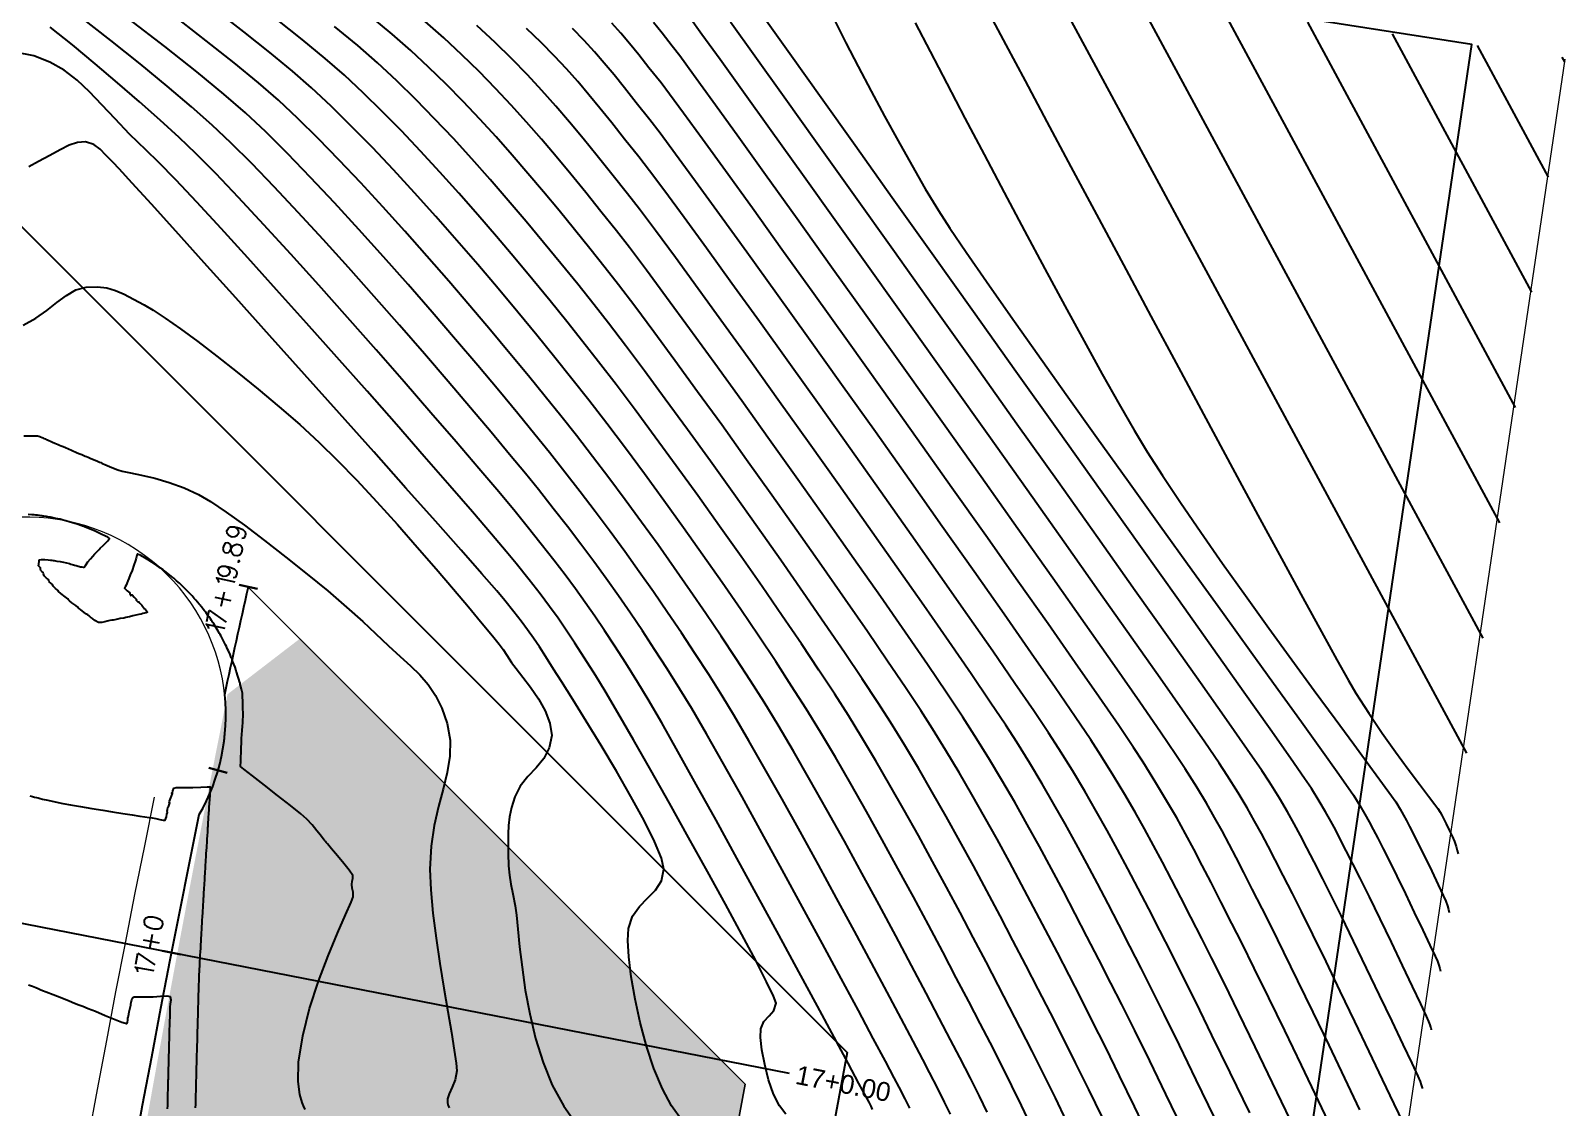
# Model space of a CAD drawing. Header units: millimetres. Extents: x 340454 to 342791, y 6993867 to 6995092.
# Drawn here: x 342060.5 to 342141.7, y 6994693.3 to 6994750.3 of the extents above; entities that cross this region are included whole.
import ezdxf

# ---------------------------------------------------------------- set-up
doc = ezdxf.new("R2010")
doc.units = ezdxf.units.MM
doc.header["$LTSCALE"] = 10
doc.linetypes.add('DASHDOT', pattern=[25.4, 12.7, -6.35, 0, -6.35])
doc.layers.add('_1 TXT_Estaca', color=4, linetype='Continuous', lineweight=30)
for name, color, linetype in [('Alinhamento', 7, 'Continuous'), ('F-HZ-SECAO-TXT', 7, 'Continuous'), ('T-HM-CURVA_INTERMEDIARIA', 45, 'Continuous'), ('T-HM-CURVA_MESTRA', 20, 'Continuous'), ('U-SC-SECAO_TIPO', 251, 'Continuous'), ('URB-Calçadas', 2, 'Continuous'), ('URB-Quadras', 3, 'Continuous')]:
    doc.layers.add(name, color=color, linetype=linetype)
doc.styles.add('ARIAL', font='arial.ttf', dxfattribs={"height": 2})
doc.styles.add('Padrao', font='romans.shx', dxfattribs={"height": 1.5})

msp = doc.modelspace()

# ---------------------------------------------------------------- hatches: boundary and pattern name
at = {"lineweight": 20, "true_color": 0xfeeab9, "transparency": 33554518}
msp.add_hatch(color=254, dxfattribs=at).paths.add_polyline_path([(342119.159, 6994595.596), (342116.405, 6994600.719), (342115.526, 6994606.747), (342114.078, 6994622.168), (342111.537, 6994629.785), (342111.937, 6994638.612), (342110.22, 6994640.731), (342109.395, 6994645.913), (342105.489, 6994649.745), (342102.922, 6994655.377), (342098.078, 6994662.845), (342096.429, 6994677.718), (342097.194, 6994681.316), (342096.663, 6994685.441), (342098.361, 6994694.551), (342074.759, 6994718.153), (342070.902, 6994715.191, 0.018566), (342058.078, 6994636.195, 0.019313), (342051.792, 6994564.842, -0.000141), (342050.049, 6994525.137, -0.0035), (342048.827, 6994509.216, -0.002554), (342047.698, 6994496.488, -0.003076), (342046.981, 6994490.915), (342046.899, 6994471.038, -0.058975), (342015.5, 6994367.645), (342048.507, 6994361.761), (342062.35, 6994439.415), (342094.824, 6994434.95)])

# ---------------------------------------------------------------- linework, layer by layer
at = {"layer": '_1 TXT_Estaca', "color": 7, "linetype": 'Continuous', "lineweight": 30}
for p, q in [((342072.491, 6994720.767), (342071.515, 6994720.983)), ((342070.88, 6994711.024), (342069.919, 6994711.301)), ((342068.436, 6994701.421), (342067.454, 6994701.612))]:
    msp.add_line(p, q, dxfattribs=at)
at = {"layer": 'Alinhamento', "color": 1, "linetype": 'Continuous', "lineweight": -3, "flags": 128}
msp.add_lwpolyline([(342015.498, 6994367.645), (342017.793, 6994375.112, 0.055302), (342046.899, 6994472.8), (342046.869, 6994491.561, 0.001427), (342047.224, 6994494.157, 0.140946), (342047.449, 6994494.937, 0.074236), (342047.385, 6994495.366, 0.025997), (342051.128, 6994542.939, -0.045635), (342069.402, 6994708.821, 0.158515), (342070.754, 6994715.174, -0.001403), (342072.003, 6994720.875)], format="xyb", dxfattribs=at)
at = {"layer": 'T-HM-CURVA_INTERMEDIARIA', "color": 45, "linetype": 'Continuous', "lineweight": -3, "flags": 128}
for points, elevation in [([(342137.388, 6994718.166), (342119.129, 6994751.988)], 669), ([(342107.027, 6994693.279), (342106.783, 6994693.777), (342106.473, 6994694.386), (342106.21, 6994694.887), (342105.741, 6994695.77), (342105.097, 6994696.977), (342104.308, 6994698.452), (342103.401, 6994700.138), (342102.407, 6994701.979), (342101.356, 6994703.917), (342100.276, 6994705.897), (342099.198, 6994707.861), (342098.151, 6994709.753), (342097.163, 6994711.516), (342096.266, 6994713.094), (342095.487, 6994714.431), (342094.857, 6994715.468), (342094.176, 6994716.544), (342093.517, 6994717.566), (342092.872, 6994718.543), (342092.234, 6994719.488), (342091.597, 6994720.409), (342090.951, 6994721.317), (342090.292, 6994722.222), (342089.61, 6994723.135), (342088.899, 6994724.066), (342088.152, 6994725.026), (342087.362, 6994726.024), (342086.678, 6994726.869), (342085.838, 6994727.89), (342084.862, 6994729.061), (342083.77, 6994730.356), (342082.584, 6994731.748), (342081.324, 6994733.212), (342080.011, 6994734.722), (342078.665, 6994736.251), (342077.309, 6994737.774), (342075.962, 6994739.264), (342074.644, 6994740.696), (342073.378, 6994742.043), (342072.184, 6994743.279), (342071.082, 6994744.378), (342070.094, 6994745.314), (342068.995, 6994746.289), (342067.707, 6994747.379), (342066.27, 6994748.555), (342064.724, 6994749.788), (342063.111, 6994751.047)], 689), ([(342109.177, 6994692.965), (342108.867, 6994693.604), (342108.508, 6994694.326), (342108.074, 6994695.174), (342107.719, 6994695.857), (342107.212, 6994696.821), (342106.575, 6994698.024), (342105.83, 6994699.424), (342104.998, 6994700.98), (342104.1, 6994702.65), (342103.157, 6994704.392), (342102.19, 6994706.165), (342101.222, 6994707.927), (342100.272, 6994709.636), (342099.362, 6994711.252), (342098.514, 6994712.731), (342097.749, 6994714.033), (342097.087, 6994715.116), (342096.38, 6994716.231), (342095.663, 6994717.337), (342094.938, 6994718.435), (342094.203, 6994719.524), (342093.458, 6994720.605), (342092.703, 6994721.678), (342091.938, 6994722.745), (342091.162, 6994723.804), (342090.376, 6994724.857), (342089.579, 6994725.904), (342088.771, 6994726.945), (342087.952, 6994727.98), (342087.176, 6994728.944), (342086.273, 6994730.047), (342085.261, 6994731.269), (342084.157, 6994732.585), (342082.979, 6994733.973), (342081.742, 6994735.411), (342080.465, 6994736.876), (342079.165, 6994738.345), (342077.859, 6994739.796), (342076.565, 6994741.205), (342075.299, 6994742.55), (342074.079, 6994743.808), (342072.922, 6994744.957), (342071.845, 6994745.974), (342070.711, 6994746.963), (342069.268, 6994748.144), (342067.576, 6994749.478), (342065.689, 6994750.926)], 688), ([(342111.127, 6994693.066), (342110.714, 6994693.911), (342110.238, 6994694.863), (342109.676, 6994695.963), (342109.19, 6994696.901), (342108.591, 6994698.047), (342107.897, 6994699.367), (342107.123, 6994700.828), (342106.287, 6994702.397), (342105.404, 6994704.039), (342104.492, 6994705.721), (342103.567, 6994707.409), (342102.644, 6994709.069), (342101.742, 6994710.669), (342100.875, 6994712.174), (342100.061, 6994713.55), (342099.317, 6994714.765), (342098.594, 6994715.903), (342097.837, 6994717.069), (342097.05, 6994718.257), (342096.238, 6994719.46), (342095.406, 6994720.671), (342094.557, 6994721.886), (342093.697, 6994723.097), (342092.83, 6994724.298), (342091.96, 6994725.483), (342091.092, 6994726.645), (342090.23, 6994727.78), (342089.379, 6994728.879), (342088.543, 6994729.937), (342087.729, 6994730.949), (342086.83, 6994732.053), (342085.857, 6994733.231), (342084.823, 6994734.468), (342083.738, 6994735.749), (342082.615, 6994737.058), (342081.463, 6994738.378), (342080.296, 6994739.695), (342079.124, 6994740.993), (342077.959, 6994742.255), (342076.812, 6994743.466), (342075.695, 6994744.61), (342074.62, 6994745.671), (342073.597, 6994746.634), (342072.541, 6994747.558), (342071.256, 6994748.617), (342069.778, 6994749.786), (342068.148, 6994751.04)], 687), ([(342113.427, 6994692.419), (342112.943, 6994693.426), (342112.431, 6994694.471), (342111.88, 6994695.572), (342111.278, 6994696.751), (342110.752, 6994697.768), (342110.152, 6994698.92), (342109.49, 6994700.187), (342108.774, 6994701.548), (342108.014, 6994702.979), (342107.22, 6994704.461), (342106.403, 6994705.97), (342105.571, 6994707.486), (342104.735, 6994708.988), (342103.905, 6994710.453), (342103.09, 6994711.86), (342102.301, 6994713.187), (342101.547, 6994714.413), (342100.774, 6994715.626), (342099.932, 6994716.916), (342099.031, 6994718.269), (342098.081, 6994719.67), (342097.093, 6994721.102), (342096.078, 6994722.552), (342095.048, 6994724.004), (342094.012, 6994725.441), (342092.981, 6994726.85), (342091.968, 6994728.215), (342090.981, 6994729.521), (342090.033, 6994730.752), (342089.133, 6994731.894), (342088.231, 6994733.016), (342087.274, 6994734.193), (342086.269, 6994735.413), (342085.225, 6994736.662), (342084.149, 6994737.93), (342083.049, 6994739.205), (342081.934, 6994740.473), (342080.81, 6994741.724), (342079.686, 6994742.946), (342078.57, 6994744.125), (342077.47, 6994745.251), (342076.393, 6994746.312), (342075.348, 6994747.294), (342074.345, 6994748.174), (342073.141, 6994749.168), (342071.768, 6994750.255), (342070.263, 6994751.414)], 686), ([(342119.744, 6994691.676), (342118.93, 6994693.365), (342118.138, 6994694.994), (342117.387, 6994696.523), (342116.696, 6994697.91), (342116.082, 6994699.117), (342115.464, 6994700.313), (342114.843, 6994701.514), (342114.217, 6994702.717), (342113.586, 6994703.921), (342112.949, 6994705.124), (342112.304, 6994706.323), (342111.652, 6994707.518), (342110.99, 6994708.707), (342110.319, 6994709.887), (342109.636, 6994711.056), (342108.942, 6994712.214), (342108.236, 6994713.358), (342107.607, 6994714.337), (342106.805, 6994715.545), (342105.856, 6994716.949), (342104.783, 6994718.515), (342103.609, 6994720.21), (342102.359, 6994722), (342101.056, 6994723.852), (342099.724, 6994725.733), (342098.388, 6994727.608), (342097.071, 6994729.444), (342095.796, 6994731.207), (342094.589, 6994732.865), (342093.472, 6994734.383), (342092.47, 6994735.728), (342091.606, 6994736.866), (342090.905, 6994737.764), (342090.09, 6994738.782), (342089.275, 6994739.792), (342088.459, 6994740.792), (342087.637, 6994741.783), (342086.809, 6994742.763), (342085.971, 6994743.732), (342085.122, 6994744.689), (342084.257, 6994745.634), (342083.375, 6994746.565), (342082.474, 6994747.483), (342081.55, 6994748.386), (342080.601, 6994749.274), (342079.626, 6994750.13), (342078.495, 6994751.061)], 683), ([(342121.487, 6994692.167), (342120.587, 6994694.03), (342119.733, 6994695.787), (342118.948, 6994697.386), (342118.257, 6994698.776), (342117.684, 6994699.905), (342117.044, 6994701.144), (342116.413, 6994702.365), (342115.787, 6994703.572), (342115.161, 6994704.765), (342114.531, 6994705.949), (342113.895, 6994707.126), (342113.247, 6994708.299), (342112.584, 6994709.471), (342111.902, 6994710.644), (342111.197, 6994711.822), (342110.465, 6994713.007), (342109.835, 6994713.983), (342108.99, 6994715.249), (342107.962, 6994716.761), (342106.779, 6994718.479), (342105.472, 6994720.359), (342104.071, 6994722.36), (342102.606, 6994724.439), (342101.107, 6994726.554), (342099.604, 6994728.664), (342098.127, 6994730.725), (342096.707, 6994732.696), (342095.372, 6994734.535), (342094.153, 6994736.199), (342093.081, 6994737.646), (342092.185, 6994738.834), (342091.495, 6994739.72), (342090.671, 6994740.752), (342089.87, 6994741.748), (342089.083, 6994742.714), (342088.304, 6994743.654), (342087.523, 6994744.574), (342086.733, 6994745.479), (342085.925, 6994746.372), (342085.091, 6994747.259), (342084.223, 6994748.146), (342083.313, 6994749.036), (342082.353, 6994749.934), (342081.366, 6994750.799)], 682), ([(342133.172, 6994692.482), (342132.683, 6994693.513), (342132.067, 6994694.806), (342131.361, 6994696.285), (342130.602, 6994697.869), (342129.826, 6994699.481), (342129.071, 6994701.042), (342128.373, 6994702.473), (342127.768, 6994703.698), (342127.293, 6994704.636), (342126.796, 6994705.604), (342126.377, 6994706.426), (342126.006, 6994707.148), (342125.654, 6994707.817), (342125.292, 6994708.48), (342124.889, 6994709.183), (342124.416, 6994709.973), (342123.843, 6994710.897), (342123.413, 6994711.546), (342122.652, 6994712.654), (342121.598, 6994714.169), (342120.288, 6994716.038), (342118.759, 6994718.208), (342117.049, 6994720.629), (342115.196, 6994723.246), (342113.237, 6994726.009), (342111.208, 6994728.865), (342109.148, 6994731.761), (342107.094, 6994734.645), (342105.083, 6994737.466), (342103.153, 6994740.171), (342101.34, 6994742.707), (342099.684, 6994745.022), (342098.219, 6994747.065), (342096.986, 6994748.782), (342096.019, 6994750.122), (342095.358, 6994751.032)], 676), ([(342134.658, 6994697.431), (342134.652, 6994697.452), (342134.639, 6994697.497), (342134.618, 6994697.575), (342134.583, 6994697.697), (342134.521, 6994697.876), (342134.394, 6994698.153), (342134.089, 6994698.799), (342133.65, 6994699.724), (342133.116, 6994700.841), (342132.531, 6994702.061), (342131.934, 6994703.297), (342131.369, 6994704.46), (342130.876, 6994705.461), (342130.496, 6994706.213), (342130.14, 6994706.908), (342129.844, 6994707.487), (342129.582, 6994707.995), (342129.324, 6994708.475), (342129.044, 6994708.972), (342128.713, 6994709.53), (342128.303, 6994710.194), (342127.937, 6994710.735), (342127.191, 6994711.806), (342126.107, 6994713.347), (342124.727, 6994715.298), (342123.095, 6994717.6), (342121.254, 6994720.193), (342119.246, 6994723.017), (342117.114, 6994726.013), (342114.902, 6994729.119), (342112.652, 6994732.278), (342110.407, 6994735.429), (342108.21, 6994738.512), (342106.104, 6994741.467), (342104.131, 6994744.235), (342102.335, 6994746.756), (342100.759, 6994748.97), (342099.445, 6994750.818)], 674), ([(342103.035, 6994750.866), (342103.647, 6994749.678), (342104.3, 6994748.42), (342104.984, 6994747.118), (342105.691, 6994745.796), (342106.411, 6994744.478), (342107.135, 6994743.188), (342107.852, 6994741.951), (342108.555, 6994740.791), (342109.156, 6994739.864), (342110.012, 6994738.597), (342111.091, 6994737.038), (342112.357, 6994735.23), (342113.776, 6994733.222), (342115.313, 6994731.059), (342116.935, 6994728.788), (342118.607, 6994726.454), (342120.295, 6994724.104), (342121.964, 6994721.784), (342123.581, 6994719.54), (342125.11, 6994717.418), (342126.518, 6994715.465), (342127.77, 6994713.726), (342128.831, 6994712.248), (342129.669, 6994711.078), (342130.247, 6994710.26), (342130.533, 6994709.842), (342130.868, 6994709.298), (342131.131, 6994708.849), (342131.354, 6994708.445), (342131.568, 6994708.036), (342131.806, 6994707.571), (342132.098, 6994707.001), (342132.407, 6994706.388), (342132.812, 6994705.565), (342133.273, 6994704.618), (342133.747, 6994703.634), (342134.194, 6994702.7), (342134.574, 6994701.902), (342134.845, 6994701.326), (342134.967, 6994701.058), (342135.04, 6994700.848), (342135.091, 6994700.672), (342135.129, 6994700.535)], 673), ([(342111.264, 6994751.152), (342112.117, 6994749.558), (342113.135, 6994747.655), (342114.291, 6994745.492), (342115.562, 6994743.117), (342116.919, 6994740.58), (342118.339, 6994737.928), (342119.794, 6994735.212), (342121.26, 6994732.48), (342122.71, 6994729.782), (342124.119, 6994727.165), (342125.46, 6994724.679), (342126.709, 6994722.372), (342127.838, 6994720.295), (342128.823, 6994718.495), (342129.638, 6994717.021), (342130.256, 6994715.923), (342130.653, 6994715.249), (342131.337, 6994714.187), (342132.049, 6994713.138), (342132.757, 6994712.14), (342133.423, 6994711.227), (342134.015, 6994710.434), (342134.497, 6994709.799), (342134.834, 6994709.355), (342134.992, 6994709.139), (342135.11, 6994708.943), (342135.196, 6994708.782), (342135.301, 6994708.578), (342135.429, 6994708.328), (342135.591, 6994708.004), (342135.75, 6994707.673), (342135.867, 6994707.405), (342135.96, 6994707.139), (342136.024, 6994706.916), (342136.072, 6994706.742)], 671), ([(342123.616, 6994751.374), (342138.249, 6994724.267)], 668), ([(342139.11, 6994730.368), (342128.102, 6994750.76)], 667), ([(342117.21, 6994692.826), (342116.508, 6994694.273), (342115.813, 6994695.687), (342115.135, 6994697.046), (342114.481, 6994698.328), (342113.834, 6994699.58), (342113.172, 6994700.858), (342112.495, 6994702.155), (342111.807, 6994703.466), (342111.107, 6994704.784), (342110.397, 6994706.103), (342109.679, 6994707.418), (342108.953, 6994708.722), (342108.222, 6994710.009), (342107.486, 6994711.274), (342106.747, 6994712.509), (342106.006, 6994713.71), (342105.332, 6994714.761), (342104.512, 6994716.004), (342103.566, 6994717.408), (342102.516, 6994718.944), (342101.385, 6994720.58), (342100.193, 6994722.287), (342098.962, 6994724.034), (342097.715, 6994725.791), (342096.471, 6994727.526), (342095.254, 6994729.211), (342094.084, 6994730.815), (342092.984, 6994732.306), (342091.974, 6994733.656), (342091.077, 6994734.833), (342090.314, 6994735.807), (342089.443, 6994736.894), (342088.551, 6994737.995), (342087.641, 6994739.106), (342086.713, 6994740.219), (342085.77, 6994741.331), (342084.813, 6994742.435), (342083.842, 6994743.528), (342082.861, 6994744.602), (342081.869, 6994745.653), (342080.869, 6994746.676), (342079.862, 6994747.664), (342078.85, 6994748.614), (342077.806, 6994749.529), (342076.572, 6994750.542)], 684), ([(342123.166, 6994692.79), (342122.203, 6994694.782), (342121.306, 6994696.625), (342120.503, 6994698.263), (342119.82, 6994699.639), (342119.285, 6994700.693), (342118.681, 6994701.865), (342118.098, 6994702.996), (342117.529, 6994704.095), (342116.967, 6994705.17), (342116.406, 6994706.228), (342115.839, 6994707.277), (342115.26, 6994708.324), (342114.663, 6994709.378), (342114.041, 6994710.446), (342113.387, 6994711.536), (342112.695, 6994712.655), (342112.109, 6994713.561), (342111.293, 6994714.779), (342110.278, 6994716.267), (342109.094, 6994717.982), (342107.772, 6994719.883), (342106.341, 6994721.926), (342104.832, 6994724.069), (342103.274, 6994726.27), (342101.699, 6994728.486), (342100.137, 6994730.676), (342098.617, 6994732.796), (342097.17, 6994734.803), (342095.826, 6994736.657), (342094.615, 6994738.313), (342093.568, 6994739.73), (342092.715, 6994740.866), (342092.086, 6994741.677), (342091.256, 6994742.718), (342090.477, 6994743.689), (342089.734, 6994744.605), (342089.01, 6994745.478), (342088.287, 6994746.323), (342087.549, 6994747.153), (342086.778, 6994747.982), (342085.958, 6994748.822), (342085.073, 6994749.689), (342084.104, 6994750.594)], 681), ([(342127.193, 6994692.641), (342126.241, 6994694.618), (342125.317, 6994696.531), (342124.451, 6994698.315), (342123.671, 6994699.908), (342123.007, 6994701.247), (342122.489, 6994702.27), (342121.909, 6994703.397), (342121.379, 6994704.429), (342120.884, 6994705.39), (342120.41, 6994706.3), (342119.941, 6994707.182), (342119.463, 6994708.059), (342118.96, 6994708.952), (342118.417, 6994709.884), (342117.821, 6994710.876), (342117.154, 6994711.952), (342116.612, 6994712.783), (342115.793, 6994713.996), (342114.731, 6994715.541), (342113.461, 6994717.37), (342112.019, 6994719.434), (342110.437, 6994721.686), (342108.752, 6994724.075), (342106.998, 6994726.554), (342105.209, 6994729.074), (342103.42, 6994731.587), (342101.665, 6994734.044), (342099.98, 6994736.396), (342098.4, 6994738.594), (342096.957, 6994740.591), (342095.688, 6994742.338), (342094.627, 6994743.786), (342093.808, 6994744.886), (342093.267, 6994745.59), (342092.546, 6994746.498), (342091.925, 6994747.282), (342091.371, 6994747.974), (342090.851, 6994748.604), (342090.332, 6994749.203), (342089.782, 6994749.803), (342089.166, 6994750.434)], 679), ([(342129.557, 6994691.826), (342128.672, 6994693.672), (342127.77, 6994695.549), (342126.882, 6994697.391), (342126.038, 6994699.13), (342125.271, 6994700.699), (342124.611, 6994702.031), (342124.09, 6994703.059), (342123.499, 6994704.21), (342122.981, 6994705.223), (342122.512, 6994706.135), (342122.069, 6994706.984), (342121.627, 6994707.807), (342121.162, 6994708.643), (342120.649, 6994709.529), (342120.065, 6994710.502), (342119.384, 6994711.6), (342118.881, 6994712.369), (342118.092, 6994713.532), (342117.051, 6994715.041), (342115.792, 6994716.85), (342114.35, 6994718.91), (342112.757, 6994721.174), (342111.048, 6994723.594), (342109.257, 6994726.123), (342107.419, 6994728.714), (342105.566, 6994731.319), (342103.733, 6994733.89), (342101.953, 6994736.38), (342100.262, 6994738.741), (342098.692, 6994740.926), (342097.278, 6994742.888), (342096.053, 6994744.578), (342095.053, 6994745.95), (342094.309, 6994746.955), (342093.857, 6994747.547), (342093.219, 6994748.352), (342092.676, 6994749.036), (342092.193, 6994749.634), (342091.732, 6994750.182), (342091.256, 6994750.715)], 678), ([(342130.87, 6994693.195), (342130.068, 6994694.874), (342129.23, 6994696.621), (342128.39, 6994698.363), (342127.583, 6994700.029), (342126.841, 6994701.547), (342126.2, 6994702.844), (342125.692, 6994703.847), (342125.164, 6994704.874), (342124.713, 6994705.76), (342124.312, 6994706.542), (342123.939, 6994707.261), (342123.567, 6994707.954), (342123.174, 6994708.66), (342122.733, 6994709.419), (342122.221, 6994710.269), (342121.614, 6994711.249), (342121.125, 6994711.991), (342120.312, 6994713.182), (342119.214, 6994714.765), (342117.87, 6994716.688), (342116.318, 6994718.896), (342114.598, 6994721.336), (342112.747, 6994723.953), (342110.804, 6994726.693), (342108.809, 6994729.502), (342106.799, 6994732.326), (342104.814, 6994735.111), (342102.891, 6994737.804), (342101.071, 6994740.349), (342099.39, 6994742.693), (342097.889, 6994744.781), (342096.606, 6994746.561), (342095.579, 6994747.977), (342094.846, 6994748.976), (342094.448, 6994749.504), (342093.913, 6994750.178), (342093.466, 6994750.741)], 677), ([(342107.307, 6994750.73), (342108.101, 6994749.214), (342108.988, 6994747.521), (342109.95, 6994745.688), (342110.968, 6994743.753), (342112.024, 6994741.754), (342113.1, 6994739.729), (342114.176, 6994737.717), (342115.234, 6994735.754), (342116.255, 6994733.879), (342117.221, 6994732.131), (342118.114, 6994730.546), (342118.914, 6994729.163), (342119.604, 6994728.02), (342120.408, 6994726.765), (342121.364, 6994725.336), (342122.438, 6994723.773), (342123.597, 6994722.118), (342124.811, 6994720.412), (342126.045, 6994718.695), (342127.268, 6994717.008), (342128.446, 6994715.393), (342129.547, 6994713.89), (342130.539, 6994712.541), (342131.39, 6994711.385), (342132.065, 6994710.464), (342132.534, 6994709.819), (342132.762, 6994709.491), (342132.998, 6994709.107), (342133.176, 6994708.797), (342133.331, 6994708.509), (342133.494, 6994708.191), (342133.699, 6994707.79), (342133.957, 6994707.278), (342134.298, 6994706.584), (342134.669, 6994705.819), (342135.015, 6994705.097), (342135.282, 6994704.531), (342135.417, 6994704.231), (342135.5, 6994703.993), (342135.557, 6994703.794), (342135.6, 6994703.639)], 672), ([(342139.972, 6994736.469), (342132.588, 6994750.146)], 666), ([(342100.466, 6994692.96), (342100.126, 6994693.406), (342099.815, 6994694.023), (342099.553, 6994694.78), (342099.346, 6994695.591), (342099.202, 6994696.368), (342099.13, 6994697.026), (342099.137, 6994697.479), (342099.303, 6994697.876), (342099.576, 6994698.17), (342099.832, 6994698.457), (342099.949, 6994698.835), (342099.819, 6994699.202), (342099.448, 6994699.977), (342098.874, 6994701.092), (342098.136, 6994702.481), (342097.271, 6994704.075), (342096.319, 6994705.808), (342095.317, 6994707.613), (342094.303, 6994709.422), (342093.316, 6994711.167), (342092.394, 6994712.782), (342091.575, 6994714.199), (342090.897, 6994715.352), (342090.398, 6994716.171), (342089.807, 6994717.108), (342089.298, 6994717.898), (342088.84, 6994718.587), (342088.401, 6994719.22), (342087.948, 6994719.843), (342087.448, 6994720.503), (342086.87, 6994721.243), (342086.18, 6994722.11), (342085.659, 6994722.744), (342084.876, 6994723.669), (342083.866, 6994724.846), (342082.666, 6994726.231), (342081.312, 6994727.784), (342079.841, 6994729.463), (342078.287, 6994731.226), (342076.688, 6994733.031), (342075.08, 6994734.836), (342073.498, 6994736.601), (342071.979, 6994738.283), (342070.559, 6994739.841), (342069.274, 6994741.232), (342068.161, 6994742.416), (342067.254, 6994743.351), (342066.592, 6994743.994), (342065.716, 6994744.839), (342064.947, 6994745.643), (342064.25, 6994746.396), (342063.591, 6994747.086), (342062.935, 6994747.7), (342062.248, 6994748.228), (342061.496, 6994748.657), (342060.644, 6994748.976), (342059.659, 6994749.173)], 691), ([(342141.56, 6994748.919), (342141.694, 6994748.67)], 664), ([(342094.999, 6994692.597), (342094.415, 6994693.397), (342093.926, 6994694.301), (342093.483, 6994695.378), (342093.092, 6994696.569), (342092.759, 6994697.814), (342092.487, 6994699.055), (342092.284, 6994700.232), (342092.153, 6994701.288), (342092.101, 6994702.162), (342092.133, 6994702.796), (342092.348, 6994703.444), (342092.713, 6994703.953), (342093.145, 6994704.389), (342093.56, 6994704.819), (342093.875, 6994705.308), (342094.008, 6994705.925), (342093.879, 6994706.517), (342093.511, 6994707.405), (342092.956, 6994708.517), (342092.265, 6994709.78), (342091.491, 6994711.123), (342090.684, 6994712.474), (342089.897, 6994713.762), (342089.181, 6994714.913), (342088.588, 6994715.858), (342088.168, 6994716.523), (342087.76, 6994717.17), (342087.414, 6994717.704), (342087.101, 6994718.168), (342086.791, 6994718.604), (342086.456, 6994719.052), (342086.066, 6994719.555), (342085.59, 6994720.154), (342085.16, 6994720.662), (342084.369, 6994721.57), (342083.269, 6994722.819), (342081.912, 6994724.35), (342080.351, 6994726.104), (342078.64, 6994728.023), (342076.831, 6994730.047), (342074.976, 6994732.119), (342073.129, 6994734.178), (342071.342, 6994736.168), (342069.668, 6994738.028), (342068.16, 6994739.7), (342066.871, 6994741.125), (342065.852, 6994742.245), (342065.158, 6994743.001), (342064.841, 6994743.334), (342064.46, 6994743.722), (342064.149, 6994744.051), (342063.819, 6994744.295), (342063.38, 6994744.426), (342062.956, 6994744.401), (342062.512, 6994744.247), (342062.032, 6994744.002), (342061.497, 6994743.704), (342060.892, 6994743.388), (342060.376, 6994743.112)], 692), ([(342060.077, 6994734.732), (342060.743, 6994735.094), (342061.328, 6994735.508), (342061.861, 6994735.929), (342062.367, 6994736.305), (342062.875, 6994736.591), (342063.412, 6994736.735), (342064.007, 6994736.759), (342064.513, 6994736.698), (342064.972, 6994736.563), (342065.425, 6994736.363), (342065.916, 6994736.106), (342066.484, 6994735.803), (342066.956, 6994735.526), (342067.606, 6994735.096), (342068.407, 6994734.534), (342069.327, 6994733.858), (342070.34, 6994733.088), (342071.415, 6994732.244), (342072.524, 6994731.346), (342073.637, 6994730.413), (342074.725, 6994729.464), (342075.76, 6994728.519), (342076.715, 6994727.588), (342077.744, 6994726.526), (342078.814, 6994725.376), (342079.893, 6994724.181), (342080.95, 6994722.984), (342081.951, 6994721.83), (342082.864, 6994720.76), (342083.658, 6994719.819), (342084.3, 6994719.049), (342084.758, 6994718.494), (342084.999, 6994718.197), (342085.282, 6994717.839), (342085.494, 6994717.554), (342085.694, 6994717.259), (342085.939, 6994716.875), (342086.178, 6994716.546), (342086.532, 6994716.098), (342086.945, 6994715.559), (342087.36, 6994714.955), (342087.722, 6994714.312), (342087.976, 6994713.656), (342088.066, 6994713.014), (342087.941, 6994712.352), (342087.642, 6994711.796), (342087.239, 6994711.303), (342086.803, 6994710.829), (342086.404, 6994710.329), (342086.115, 6994709.758), (342085.941, 6994709.19), (342085.833, 6994708.701), (342085.775, 6994708.252), (342085.754, 6994707.805), (342085.754, 6994707.319), (342085.76, 6994706.758), (342085.78, 6994706.117), (342085.828, 6994705.607), (342085.902, 6994705.141), (342086.003, 6994704.634), (342086.127, 6994704), (342086.195, 6994703.501), (342086.27, 6994702.762), (342086.366, 6994701.827), (342086.495, 6994700.737), (342086.671, 6994699.536), (342086.906, 6994698.269), (342087.214, 6994696.977), (342087.608, 6994695.704), (342088.1, 6994694.494), (342088.704, 6994693.389), (342089.389, 6994692.433)], 693), ([(342060.118, 6994728.863), (342060.647, 6994728.873), (342060.84, 6994728.878), (342060.908, 6994728.849), (342060.954, 6994728.829), (342061.002, 6994728.809), (342061.078, 6994728.777), (342061.125, 6994728.756), (342061.177, 6994728.734), (342061.236, 6994728.709), (342061.302, 6994728.681), (342061.368, 6994728.653), (342061.437, 6994728.623), (342061.526, 6994728.585), (342061.639, 6994728.537), (342061.764, 6994728.484), (342061.853, 6994728.446), (342061.938, 6994728.409), (342062.007, 6994728.38), (342062.093, 6994728.343), (342062.192, 6994728.301), (342062.324, 6994728.245), (342062.486, 6994728.176), (342062.631, 6994728.114), (342062.745, 6994728.065), (342062.825, 6994728.031), (342062.911, 6994727.995), (342063.032, 6994727.943), (342063.183, 6994727.878), (342063.294, 6994727.831), (342063.371, 6994727.798), (342063.436, 6994727.771), (342063.523, 6994727.733), (342063.661, 6994727.675), (342063.811, 6994727.611), (342064.017, 6994727.523), (342064.13, 6994727.475), (342064.186, 6994727.451), (342064.241, 6994727.427), (342064.316, 6994727.395), (342064.406, 6994727.357), (342064.532, 6994727.299), (342064.781, 6994727.188), (342065.085, 6994727.067), (342065.328, 6994727.007), (342065.765, 6994726.919), (342066.353, 6994726.793), (342067.05, 6994726.623), (342067.812, 6994726.4), (342068.598, 6994726.118), (342069.364, 6994725.768), (342069.996, 6994725.394), (342070.821, 6994724.837), (342071.794, 6994724.137), (342072.865, 6994723.331), (342073.99, 6994722.456), (342075.119, 6994721.553), (342076.206, 6994720.657), (342077.204, 6994719.808), (342078.066, 6994719.044), (342078.744, 6994718.403), (342079.425, 6994717.753), (342080.042, 6994717.198), (342080.597, 6994716.697), (342081.093, 6994716.211), (342081.532, 6994715.702), (342081.916, 6994715.13), (342082.247, 6994714.455), (342082.527, 6994713.639), (342082.683, 6994712.76), (342082.669, 6994711.905), (342082.532, 6994711.05), (342082.319, 6994710.171), (342082.074, 6994709.245), (342081.845, 6994708.247), (342081.678, 6994707.153), (342081.618, 6994705.94), (342081.665, 6994704.834), (342081.779, 6994703.597), (342081.944, 6994702.283), (342082.141, 6994700.942), (342082.354, 6994699.628), (342082.565, 6994698.39), (342082.756, 6994697.282), (342082.911, 6994696.355), (342083.011, 6994695.66), (342083.04, 6994695.25), (342082.953, 6994694.789), (342082.793, 6994694.395), (342082.632, 6994694.045), (342082.55, 6994693.781), (342082.542, 6994693.585), (342082.57, 6994693.452), (342082.596, 6994693.385), (342082.637, 6994693.305)], 694), ([(342060.431, 6994709.812), (342060.578, 6994709.775), (342060.683, 6994709.749), (342060.782, 6994709.724), (342060.877, 6994709.7), (342060.972, 6994709.677), (342061.105, 6994709.644), (342061.39, 6994709.577), (342061.766, 6994709.492), (342062.173, 6994709.408), (342062.58, 6994709.335), (342063.114, 6994709.246), (342063.708, 6994709.151), (342064.296, 6994709.057), (342064.811, 6994708.975), (342065.365, 6994708.887), (342065.859, 6994708.809), (342066.259, 6994708.746), (342066.528, 6994708.704), (342066.743, 6994708.669), (342066.915, 6994708.641), (342067.106, 6994708.61), (342067.315, 6994708.562), (342067.487, 6994708.52), (342067.606, 6994708.533), (342067.678, 6994708.706), (342067.689, 6994708.845), (342067.714, 6994708.938), (342067.704, 6994708.996), (342067.724, 6994709.095), (342067.746, 6994709.194), (342067.772, 6994709.238), (342067.811, 6994709.341), (342067.848, 6994709.444), (342067.804, 6994709.469), (342067.829, 6994709.532), (342067.862, 6994709.615), (342067.927, 6994709.789), (342067.982, 6994709.942), (342067.931, 6994709.963), (342067.991, 6994709.976), (342068.005, 6994710.085), (342068.057, 6994710.225), (342068.182, 6994710.247), (342068.433, 6994710.254), (342068.75, 6994710.255), (342069.072, 6994710.261), (342069.484, 6994710.281), (342069.829, 6994710.299), (342069.986, 6994710.293), (342069.99, 6994710.204), (342069.974, 6994710.095), (342069.967, 6994709.996), (342069.956, 6994709.825), (342069.943, 6994709.619), (342069.929, 6994709.403), (342069.917, 6994709.222), (342069.912, 6994709.143), (342069.908, 6994709.08), (342069.895, 6994708.875), (342069.881, 6994708.667), (342069.876, 6994708.578), (342069.864, 6994708.387), (342069.851, 6994708.19), (342069.847, 6994708.133), (342069.844, 6994708.076), (342069.833, 6994707.898), (342069.821, 6994707.714), (342069.816, 6994707.64), (342069.812, 6994707.574), (342069.809, 6994707.519), (342069.805, 6994707.465), (342069.797, 6994707.327), (342069.788, 6994707.187), (342069.784, 6994707.129), (342069.781, 6994707.072), (342069.772, 6994706.927), (342069.761, 6994706.76), (342069.755, 6994706.665), (342069.75, 6994706.57), (342069.741, 6994706.431), (342069.732, 6994706.283), (342069.725, 6994706.175), (342069.719, 6994706.068), (342069.711, 6994705.942), (342069.703, 6994705.805), (342069.695, 6994705.685), (342069.688, 6994705.566), (342069.681, 6994705.447), (342069.673, 6994705.328), (342069.665, 6994705.19), (342069.657, 6994705.064), (342069.651, 6994704.957), (342069.645, 6994704.85), (342069.636, 6994704.701), (342069.627, 6994704.562), (342069.622, 6994704.467), (342069.616, 6994704.373), (342069.606, 6994704.212), (342069.597, 6994704.06), (342069.592, 6994703.977), (342069.587, 6994703.895), (342069.577, 6994703.723), (342069.567, 6994703.558), (342069.563, 6994703.487), (342069.559, 6994703.417), (342069.548, 6994703.233), (342069.538, 6994703.056), (342069.535, 6994702.997), (342069.531, 6994702.938), (342069.52, 6994702.744), (342069.509, 6994702.554), (342069.503, 6994702.46), (342069.491, 6994702.254), (342069.48, 6994702.052), (342069.476, 6994701.981), (342069.471, 6994701.909), (342069.462, 6994701.746), (342069.451, 6994701.55), (342069.441, 6994701.384), (342069.433, 6994701.235), (342069.422, 6994701.048), (342069.409, 6994700.821), (342069.399, 6994700.63), (342069.394, 6994700.546), (342069.392, 6994700.471), (342069.389, 6994700.393), (342069.384, 6994700.217), (342069.377, 6994700.007), (342069.372, 6994699.836), (342069.368, 6994699.689), (342069.362, 6994699.506), (342069.355, 6994699.278), (342069.35, 6994699.087), (342069.347, 6994699.004), (342069.346, 6994698.951), (342069.342, 6994698.834), (342069.336, 6994698.62), (342069.332, 6994698.503), (342069.331, 6994698.445), (342069.327, 6994698.329), (342069.321, 6994698.118), (342069.318, 6994698.001), (342069.316, 6994697.94), (342069.313, 6994697.825), (342069.307, 6994697.615), (342069.304, 6994697.5), (342069.302, 6994697.435), (342069.299, 6994697.321), (342069.293, 6994697.113), (342069.29, 6994696.998), (342069.288, 6994696.931), (342069.285, 6994696.817), (342069.279, 6994696.611), (342069.276, 6994696.497), (342069.274, 6994696.427), (342069.271, 6994696.314), (342069.265, 6994696.109), (342069.262, 6994695.996), (342069.26, 6994695.923), (342069.257, 6994695.81), (342069.252, 6994695.607), (342069.249, 6994695.494), (342069.247, 6994695.419), (342069.242, 6994695.206), (342069.236, 6994694.993), (342069.234, 6994694.916), (342069.229, 6994694.704), (342069.223, 6994694.492), (342069.221, 6994694.413), (342069.216, 6994694.202), (342069.211, 6994693.99), (342069.209, 6994693.91), (342069.205, 6994693.766), (342069.198, 6994693.489), (342069.193, 6994693.291)], 696), ([(342060.357, 6994699.809), (342060.575, 6994699.745), (342060.75, 6994699.665), (342060.865, 6994699.609), (342060.983, 6994699.562), (342061.101, 6994699.516), (342061.294, 6994699.44), (342061.673, 6994699.29), (342062.121, 6994699.114), (342062.521, 6994698.957), (342062.804, 6994698.846), (342063.024, 6994698.759), (342063.244, 6994698.673), (342063.527, 6994698.562), (342063.906, 6994698.408), (342064.423, 6994698.194), (342064.955, 6994697.977), (342065.309, 6994697.839), (342065.491, 6994697.775), (342065.558, 6994697.759), (342065.573, 6994697.76), (342065.589, 6994697.775), (342065.611, 6994697.83), (342065.625, 6994697.941), (342065.63, 6994698.04), (342065.643, 6994698.105), (342065.657, 6994698.17), (342065.675, 6994698.259), (342065.698, 6994698.372), (342065.73, 6994698.525), (342065.757, 6994698.658), (342065.774, 6994698.739), (342065.787, 6994698.805), (342065.804, 6994698.883), (342065.821, 6994698.956), (342065.839, 6994699.022), (342065.855, 6994699.078), (342065.878, 6994699.141), (342065.95, 6994699.172), (342066.055, 6994699.174), (342066.308, 6994699.176), (342066.634, 6994699.178), (342066.961, 6994699.181), (342067.357, 6994699.204), (342067.686, 6994699.226), (342067.87, 6994699.189), (342067.898, 6994699.024), (342067.858, 6994698.793), (342067.853, 6994698.638), (342067.849, 6994698.492), (342067.844, 6994698.311), (342067.838, 6994698.091), (342067.832, 6994697.906), (342067.83, 6994697.827), (342067.828, 6994697.771), (342067.825, 6994697.659), (342067.819, 6994697.454), (342067.816, 6994697.34), (342067.814, 6994697.269), (342067.809, 6994697.062), (342067.803, 6994696.853), (342067.8, 6994696.767), (342067.795, 6994696.567), (342067.789, 6994696.364), (342067.787, 6994696.265), (342067.782, 6994696.07), (342067.776, 6994695.874), (342067.775, 6994695.818), (342067.773, 6994695.763), (342067.768, 6994695.574), (342067.763, 6994695.383), (342067.762, 6994695.322), (342067.76, 6994695.261), (342067.755, 6994695.077), (342067.751, 6994694.891), (342067.749, 6994694.825), (342067.747, 6994694.759), (342067.743, 6994694.58), (342067.738, 6994694.398), (342067.736, 6994694.327), (342067.734, 6994694.257), (342067.73, 6994694.082), (342067.726, 6994693.905), (342067.724, 6994693.83), (342067.722, 6994693.755), (342067.72, 6994693.676), (342067.718, 6994693.595), (342067.714, 6994693.428), (342067.71, 6994693.253)], 697)]:
    msp.add_lwpolyline(points, dxfattribs=dict(at, elevation=elevation))
at = {"layer": 'T-HM-CURVA_MESTRA', "color": 20, "linetype": 'Continuous', "lineweight": -3, "flags": 128}
for points, elevation in [([(342136.527, 6994712.065), (342114.643, 6994752.602)], 670), ([(342115.336, 6994692.588), (342114.739, 6994693.822), (342114.131, 6994695.061), (342113.511, 6994696.301), (342112.879, 6994697.54), (342112.316, 6994698.629), (342111.71, 6994699.797), (342111.067, 6994701.029), (342110.392, 6994702.313), (342109.691, 6994703.636), (342108.969, 6994704.985), (342108.232, 6994706.347), (342107.484, 6994707.708), (342106.731, 6994709.057), (342105.978, 6994710.379), (342105.231, 6994711.663), (342104.496, 6994712.895), (342103.776, 6994714.062), (342103.055, 6994715.191), (342102.22, 6994716.462), (342101.288, 6994717.852), (342100.278, 6994719.335), (342099.207, 6994720.886), (342098.093, 6994722.481), (342096.952, 6994724.095), (342095.804, 6994725.704), (342094.665, 6994727.282), (342093.552, 6994728.805), (342092.484, 6994730.248), (342091.479, 6994731.586), (342090.553, 6994732.795), (342089.724, 6994733.85), (342088.87, 6994734.914), (342087.981, 6994736.011), (342087.06, 6994737.132), (342086.112, 6994738.271), (342085.141, 6994739.418), (342084.153, 6994740.566), (342083.15, 6994741.707), (342082.139, 6994742.833), (342081.123, 6994743.936), (342080.106, 6994745.007), (342079.094, 6994746.04), (342078.09, 6994747.025), (342077.099, 6994747.954), (342076.076, 6994748.851), (342074.855, 6994749.856), (342073.474, 6994750.946)], 685), ([(342134.186, 6994694.328), (342134.179, 6994694.354), (342134.162, 6994694.414), (342134.132, 6994694.523), (342134.072, 6994694.7), (342133.944, 6994694.977), (342133.624, 6994695.655), (342133.151, 6994696.651), (342132.565, 6994697.88), (342131.906, 6994699.257), (342131.213, 6994700.699), (342130.526, 6994702.121), (342129.884, 6994703.439), (342129.327, 6994704.568), (342128.895, 6994705.424), (342128.436, 6994706.319), (342128.056, 6994707.064), (342127.718, 6994707.717), (342127.387, 6994708.334), (342127.027, 6994708.974), (342126.601, 6994709.692), (342126.073, 6994710.545), (342125.669, 6994711.15), (342124.897, 6994712.265), (342123.8, 6994713.833), (342122.418, 6994715.796), (342120.794, 6994718.096), (342118.969, 6994720.674), (342116.985, 6994723.472), (342114.883, 6994726.432), (342112.705, 6994729.496), (342110.493, 6994732.606), (342108.287, 6994735.703), (342106.131, 6994738.73), (342104.065, 6994741.628), (342102.131, 6994744.339), (342100.37, 6994746.804), (342098.825, 6994748.966), (342097.537, 6994750.767)], 675), ([(342105.057, 6994693.217), (342104.977, 6994693.387), (342104.871, 6994693.597), (342104.72, 6994693.881), (342104.34, 6994694.589), (342103.763, 6994695.664), (342103.018, 6994697.046), (342102.138, 6994698.677), (342101.152, 6994700.499), (342100.092, 6994702.453), (342098.988, 6994704.48), (342097.871, 6994706.523), (342096.773, 6994708.522), (342095.723, 6994710.42), (342094.753, 6994712.156), (342093.893, 6994713.674), (342093.174, 6994714.915), (342092.628, 6994715.82), (342091.988, 6994716.833), (342091.408, 6994717.737), (342090.869, 6994718.557), (342090.355, 6994719.319), (342089.846, 6994720.047), (342089.326, 6994720.767), (342088.776, 6994721.504), (342088.178, 6994722.283), (342087.516, 6994723.129), (342086.771, 6994724.067), (342086.124, 6994724.862), (342085.26, 6994725.899), (342084.21, 6994727.14), (342083.005, 6994728.55), (342081.675, 6994730.092), (342080.252, 6994731.728), (342078.767, 6994733.422), (342077.25, 6994735.138), (342075.733, 6994736.838), (342074.245, 6994738.486), (342072.819, 6994740.044), (342071.485, 6994741.477), (342070.273, 6994742.748), (342069.216, 6994743.819), (342068.343, 6994744.654), (342067.331, 6994745.572), (342066.237, 6994746.546), (342065.083, 6994747.551), (342063.894, 6994748.564), (342062.694, 6994749.558), (342061.505, 6994750.509)], 690), ([(342125.028, 6994693.032), (342123.996, 6994695.169), (342123.032, 6994697.154), (342122.17, 6994698.916), (342121.444, 6994700.382), (342120.887, 6994701.482), (342120.265, 6994702.689), (342119.68, 6994703.825), (342119.121, 6994704.906), (342118.576, 6994705.948), (342118.033, 6994706.968), (342117.479, 6994707.981), (342116.903, 6994709.005), (342116.294, 6994710.056), (342115.638, 6994711.15), (342114.925, 6994712.304), (342114.38, 6994713.143), (342113.594, 6994714.312), (342112.597, 6994715.769), (342111.42, 6994717.472), (342110.091, 6994719.379), (342108.641, 6994721.448), (342107.1, 6994723.637), (342105.498, 6994725.904), (342103.864, 6994728.207), (342102.228, 6994730.504), (342100.621, 6994732.754), (342099.072, 6994734.913), (342097.612, 6994736.941), (342096.269, 6994738.795), (342095.074, 6994740.433), (342094.057, 6994741.814), (342093.248, 6994742.894), (342092.676, 6994743.634), (342091.924, 6994744.578), (342091.247, 6994745.429), (342090.623, 6994746.206), (342090.029, 6994746.928), (342089.443, 6994747.617), (342088.843, 6994748.292), (342088.207, 6994748.974), (342087.511, 6994749.681), (342086.735, 6994750.435)], 680), ([(342137.074, 6994749.533), (342140.833, 6994742.569)], 665), ([(342075.011, 6994693.213), (342074.924, 6994693.397), (342074.847, 6994693.59), (342074.731, 6994694.006), (342074.642, 6994694.698), (342074.664, 6994695.722), (342074.88, 6994697.114), (342075.249, 6994698.563), (342075.718, 6994699.999), (342076.228, 6994701.35), (342076.724, 6994702.544), (342077.149, 6994703.51), (342077.447, 6994704.177), (342077.562, 6994704.472), (342077.546, 6994704.722), (342077.502, 6994704.925), (342077.475, 6994705.123), (342077.501, 6994705.295), (342077.539, 6994705.433), (342077.531, 6994705.591), (342077.346, 6994705.875), (342076.984, 6994706.325), (342076.614, 6994706.763), (342076.406, 6994707.007), (342076.266, 6994707.177), (342076.19, 6994707.268), (342076.157, 6994707.308), (342076.124, 6994707.348), (342076.085, 6994707.395), (342076.042, 6994707.447), (342075.984, 6994707.517), (342075.907, 6994707.61), (342075.821, 6994707.727), (342075.638, 6994707.969), (342075.388, 6994708.276), (342075.098, 6994708.587), (342074.779, 6994708.863), (342074.231, 6994709.304), (342073.556, 6994709.835), (342072.854, 6994710.383), (342072.226, 6994710.871), (342071.772, 6994711.225), (342071.593, 6994711.371), (342071.589, 6994711.463), (342071.6, 6994711.562), (342071.603, 6994711.67), (342071.61, 6994711.867), (342071.618, 6994712.104), (342071.628, 6994712.366), (342071.636, 6994712.603), (342071.64, 6994712.708), (342071.642, 6994712.763), (342071.648, 6994712.851), (342071.661, 6994713.052), (342071.677, 6994713.279), (342071.692, 6994713.496), (342071.704, 6994713.677), (342071.71, 6994713.755), (342071.713, 6994713.808), (342071.719, 6994713.878), (342071.725, 6994713.973), (342071.722, 6994714.145), (342071.714, 6994714.493), (342071.707, 6994714.845), (342071.702, 6994715.031), (342071.699, 6994715.138), (342071.691, 6994715.245), (342071.642, 6994715.46), (342071.595, 6994715.647), (342071.578, 6994715.714), (342071.562, 6994715.774), (342071.537, 6994715.867), (342071.501, 6994715.984), (342071.436, 6994716.196), (342071.394, 6994716.333), (342071.367, 6994716.419), (342071.339, 6994716.505), (342071.298, 6994716.618), (342071.233, 6994716.792), (342071.19, 6994716.906), (342071.152, 6994717.007), (342071.124, 6994717.079), (342071.101, 6994717.134), (342071.032, 6994717.292), (342070.95, 6994717.481), (342070.904, 6994717.583), (342070.87, 6994717.657), (342070.838, 6994717.726), (342070.792, 6994717.814), (342070.704, 6994717.985), (342070.633, 6994718.122), (342070.558, 6994718.265), (342070.511, 6994718.351), (342070.482, 6994718.403), (342070.405, 6994718.533), (342070.299, 6994718.709), (342070.225, 6994718.83), (342070.173, 6994718.913), (342070.14, 6994718.965), (342070.108, 6994719.013), (342070.08, 6994719.056), (342070.052, 6994719.098), (342069.998, 6994719.176), (342069.925, 6994719.281), (342069.863, 6994719.368), (342069.805, 6994719.451), (342069.747, 6994719.528), (342069.689, 6994719.605), (342069.618, 6994719.697), (342069.563, 6994719.769), (342069.528, 6994719.813), (342069.492, 6994719.857), (342069.452, 6994719.908), (342069.407, 6994719.962), (342069.319, 6994720.063), (342069.217, 6994720.18), (342069.143, 6994720.267), (342069.088, 6994720.332), (342069.022, 6994720.403), (342068.982, 6994720.447), (342068.911, 6994720.518), (342068.775, 6994720.655), (342068.679, 6994720.752), (342068.592, 6994720.84), (342068.532, 6994720.902), (342068.468, 6994720.962), (342068.416, 6994721.01), (342068.351, 6994721.069), (342068.204, 6994721.199), (342068.058, 6994721.328), (342068, 6994721.375), (342067.942, 6994721.422), (342067.836, 6994721.506), (342067.662, 6994721.644), (342067.563, 6994721.722), (342067.517, 6994721.755), (342067.472, 6994721.787), (342067.357, 6994721.868), (342067.158, 6994722.008), (342067.048, 6994722.084), (342066.987, 6994722.123), (342066.894, 6994722.181), (342066.7, 6994722.302), (342066.516, 6994722.413), (342066.303, 6994722.533), (342066.191, 6994722.593), (342066.131, 6994722.624), (342066.107, 6994722.546), (342066.083, 6994722.464), (342066.057, 6994722.393), (342066.022, 6994722.277), (342065.941, 6994722.021), (342065.846, 6994721.743), (342065.752, 6994721.505), (342065.669, 6994721.311), (342065.617, 6994721.19), (342065.568, 6994721.059), (342065.531, 6994720.958), (342065.484, 6994720.878), (342065.454, 6994720.801), (342065.594, 6994720.67), (342065.729, 6994720.559), (342065.728, 6994720.509), (342065.76, 6994720.443), (342065.804, 6994720.418), (342065.846, 6994720.447), (342065.964, 6994720.332), (342066.08, 6994720.215), (342066.066, 6994720.165), (342066.112, 6994720.119), (342066.159, 6994720.075), (342066.21, 6994720.077), (342066.265, 6994720.016), (342066.328, 6994719.945), (342066.369, 6994719.899), (342066.405, 6994719.857), (342066.45, 6994719.778), (342066.51, 6994719.713), (342066.555, 6994719.678), (342066.616, 6994719.61), (342066.671, 6994719.53), (342066.592, 6994719.503), (342066.509, 6994719.488), (342066.413, 6994719.462), (342066.325, 6994719.437), (342066.198, 6994719.404), (342066.054, 6994719.375), (342065.878, 6994719.339), (342065.702, 6994719.296), (342065.598, 6994719.269), (342065.51, 6994719.247), (342065.402, 6994719.227), (342065.208, 6994719.192), (342065.084, 6994719.17), (342065.004, 6994719.15), (342064.926, 6994719.132), (342064.85, 6994719.118), (342064.774, 6994719.106), (342064.669, 6994719.088), (342064.523, 6994719.063), (342064.404, 6994719.03), (342064.241, 6994718.99), (342064.075, 6994718.99), (342063.877, 6994719.097), (342063.754, 6994719.208), (342063.652, 6994719.279), (342063.568, 6994719.337), (342063.499, 6994719.387), (342063.43, 6994719.436), (342063.307, 6994719.526), (342063.111, 6994719.671), (342063.006, 6994719.749), (342062.975, 6994719.8), (342062.861, 6994719.883), (342062.648, 6994720.038), (342062.524, 6994720.131), (342062.482, 6994720.189), (342062.441, 6994720.246), (342062.308, 6994720.353), (342062.081, 6994720.531), (342061.959, 6994720.627), (342061.937, 6994720.675), (342061.873, 6994720.725), (342061.787, 6994720.793), (342061.715, 6994720.864), (342061.662, 6994720.92), (342061.63, 6994721.001), (342061.543, 6994721.071), (342061.453, 6994721.147), (342061.433, 6994721.204), (342061.414, 6994721.262), (342061.321, 6994721.342), (342061.229, 6994721.419), (342061.196, 6994721.461), (342061.166, 6994721.505), (342061.154, 6994721.566), (342061.139, 6994721.631), (342061.075, 6994721.688), (342061.012, 6994721.746), (342061.005, 6994721.811), (342060.999, 6994721.877), (342060.946, 6994721.941), (342060.899, 6994721.995), (342060.906, 6994722.071), (342060.913, 6994722.129), (342060.922, 6994722.194), (342060.929, 6994722.252), (342060.941, 6994722.304), (342061.047, 6994722.321), (342061.23, 6994722.331), (342061.408, 6994722.314), (342061.524, 6994722.295), (342061.605, 6994722.285), (342061.668, 6994722.278), (342061.726, 6994722.269), (342061.864, 6994722.244), (342062.033, 6994722.212), (342062.126, 6994722.196), (342062.219, 6994722.178), (342062.378, 6994722.141), (342062.526, 6994722.106), (342062.606, 6994722.085), (342062.678, 6994722.066), (342062.746, 6994722.046), (342062.804, 6994722.029), (342062.879, 6994722.007), (342062.932, 6994721.992), (342062.985, 6994721.978), (342063.055, 6994721.959), (342063.123, 6994721.942), (342063.19, 6994721.927), (342063.255, 6994721.911), (342063.31, 6994721.924), (342063.376, 6994722.015), (342063.512, 6994722.203), (342063.637, 6994722.365), (342063.763, 6994722.503), (342063.861, 6994722.602), (342063.952, 6994722.697), (342064.029, 6994722.779), (342064.095, 6994722.855), (342064.161, 6994722.931), (342064.308, 6994723.068), (342064.541, 6994723.291), (342064.659, 6994723.435), (342064.56, 6994723.507), (342064.44, 6994723.556), (342064.363, 6994723.596), (342064.286, 6994723.635), (342064.207, 6994723.673), (342064.067, 6994723.74), (342063.896, 6994723.818), (342063.679, 6994723.91), (342063.459, 6994723.999), (342063.354, 6994724.041), (342063.289, 6994724.067), (342063.221, 6994724.092), (342063.131, 6994724.125), (342062.934, 6994724.191), (342062.759, 6994724.249), (342062.695, 6994724.27), (342062.57, 6994724.305), (342062.339, 6994724.369), (342062.205, 6994724.406), (342062.141, 6994724.423), (342062.088, 6994724.437), (342062.03, 6994724.451), (342061.92, 6994724.475), (342061.717, 6994724.518), (342061.596, 6994724.544), (342061.532, 6994724.557), (342061.469, 6994724.569), (342061.319, 6994724.594), (342061.176, 6994724.618), (342061.121, 6994724.626), (342061.073, 6994724.634), (342061.011, 6994724.642), (342060.938, 6994724.652), (342060.84, 6994724.665), (342060.75, 6994724.673), (342060.655, 6994724.681), (342060.531, 6994724.693), (342060.339, 6994724.712)], 695)]:
    msp.add_lwpolyline(points, dxfattribs=dict(at, elevation=elevation))
at = {"layer": 'U-SC-SECAO_TIPO', "color": 251, "linetype": 'DASHDOT', "lineweight": -3}
msp.add_lwpolyline([(342053.223, 6994704.39), (342067.945, 6994701.516), (342100.641, 6994695.134)], dxfattribs=at)
at = {"layer": 'URB-Calçadas', "lineweight": 0}
msp.add_lwpolyline([(342072, 6994720.867), (342098.316, 6994694.551), (342096.617, 6994685.441), (342097.148, 6994681.316), (342096.383, 6994677.718), (342098.032, 6994662.845), (342102.876, 6994655.377), (342105.444, 6994649.745), (342109.349, 6994645.913), (342110.174, 6994640.731), (342111.891, 6994638.612), (342111.491, 6994629.785), (342120.274, 6994603.454), (342141.742, 6994748.808)], dxfattribs=at)
msp.add_lwpolyline([(341465.549, 6994408.477, 0.017619), (341608.344, 6994403.976, 0.095454), (341661.137, 6994415.012), (341661.137, 6994415.012), (341661.137, 6994415.012, 0.080859), (341702.01, 6994444.146), (341702.01, 6994444.146, -0.216427), (341713.237, 6994445.318), (341715.159, 6994444.283, -0.070464), (341719.112, 6994441.373), (341762.085, 6994399.264, -0.1217), (341777.729, 6994375.246, 0.346942), (341824.461, 6994337.89), (341885.502, 6994331.862, 0.032652), (341897.249, 6994331.897, 0.063839), (341919.984, 6994336.412, 0.019522), (341947.001, 6994347.519, -0.066321), (342002.369, 6994364.024, 0.079793), (342013.358, 6994369.194), (342015.438, 6994375.96, 0.055249), (342044.396, 6994473.014), (342044.366, 6994491.724, 0.02818), (342048.626, 6994542.987, -0.045751), (342067.037, 6994709.74)], format="xyb", dxfattribs=at)
at = {"layer": 'URB-Quadras', "color": 252}
msp.add_lwpolyline([(341876.928, 6994790.065), (341869.321, 6994739.981, 0.921199), (341957.739, 6994715.783, -0.232517), (341962.82, 6994720.683), (341974.525, 6994724.438), (342005.511, 6994734.376), (342034.758, 6994743.756), (342036.711, 6994758.539), (342047.426, 6994752.512), (342103.714, 6994696.224), (342101.677, 6994685.298), (342102.216, 6994681.11), (342101.442, 6994677.467), (342102.871, 6994664.573), (342107.273, 6994657.787), (342109.608, 6994652.664), (342114.028, 6994648.327), (342114.901, 6994642.839), (342116.972, 6994640.283), (342116.528, 6994630.486), (342118.388, 6994624.908), (342136.801, 6994749.578)], format="xyb", close=True, dxfattribs=at)
at = {"layer": 'URB-Quadras', "color": 252, "lineweight": 0}
msp.add_lwpolyline([(342051.126, 6994542.93, -0.045635), (342069.399, 6994708.813, 2.142686), (342053.545, 6994706.037, 0.044035), (342036.13, 6994543.269, -0.024467)], format="xyb", dxfattribs=at)
at = {"layer": 'URB-Quadras', "color": 0, "lineweight": 0}
msp.add_lwpolyline([(342094.824, 6994434.95), (342120.326, 6994603.299), (342111.491, 6994629.785), (342111.891, 6994638.612), (342110.174, 6994640.731), (342109.349, 6994645.913), (342105.444, 6994649.745), (342102.876, 6994655.377), (342098.032, 6994662.845), (342096.383, 6994677.718), (342097.148, 6994681.316), (342096.617, 6994685.441), (342098.316, 6994694.551), (342072, 6994720.867, 0.001403), (342070.751, 6994715.165, -0.158515), (342069.399, 6994708.813, 0.045635), (342051.126, 6994542.93, -0.025997)], format="xyb", dxfattribs=at)

# ---------------------------------------------------------------- texts
at = {"layer": '_1 TXT_Estaca', "color": 1, "linetype": 'Continuous', "lineweight": 30, "char_height": 1, "attachment_point": 7, "style": 'Padrao'}
for s, insert, rotation in [('9', (342071.762, 6994723.239), 77.36013), ('8', (342071.562, 6994722.345), 77.41059), ('9', (342071.298, 6994721.159), 77.47743), ('.', (342071.487, 6994722.008), 77.42959), ('1', (342071.192, 6994720.683), 77.5043), ('+', (342070.953, 6994719.602), 77.56525), ('7', (342070.756, 6994718.707), 77.61571), ('1', (342070.651, 6994718.23), 77.64257), ('0', (342067.386, 6994702.566), 78.89612), ('+', (342067.174, 6994701.479), 78.9653), ('7', (342066.999, 6994700.579), 79.02258), ('1', (342066.906, 6994700.1), 79.05308)]:
    msp.add_mtext(s, dxfattribs=dict(at, insert=insert, rotation=rotation))
at = {"layer": 'F-HZ-SECAO-TXT', "color": 7, "linetype": 'Continuous', "lineweight": -3, "insert": (342101.009, 6994695.062), "char_height": 1, "attachment_point": 4, "rotation": 348.95377, "style": 'ARIAL'}
msp.add_mtext('17+0.00', dxfattribs=at)

doc.saveas('drawing.dxf')
